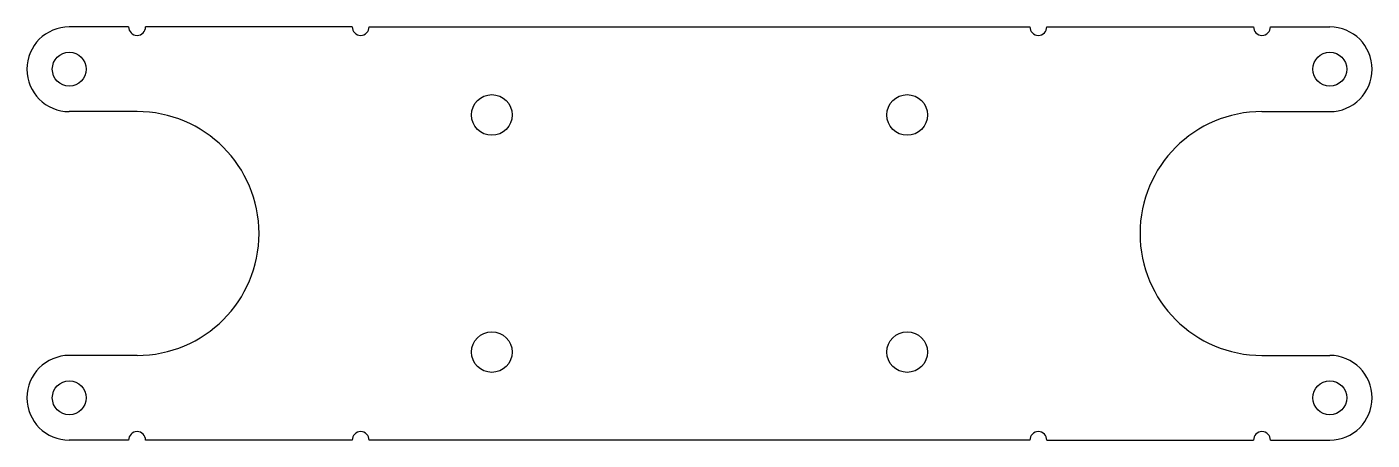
# Model space of a CAD drawing. Extents: x -2 to 395, y 101 to 223.
import ezdxf

# ---------------------------------------------------------------- set-up
doc = ezdxf.new("R2010")
doc.units = 0
doc.layers.get('0').update_dxf_attribs({"linetype": 'CONTINUOUS'})

msp = doc.modelspace()

# ---------------------------------------------------------------- linework, layer by layer
for p, q in [((28.48, 222.54), (10.98, 222.54)), ((94.48, 222.54), (33.48, 222.54)), ((99.48, 222.54), (294.48, 222.54)), ((299.48, 222.54), (360.48, 222.54)), ((365.48, 222.54), (382.98, 222.54)), ((30.98, 197.54), (10.98, 197.54)), ((362.98, 197.54), (382.98, 197.54)), ((30.98, 125.54), (10.98, 125.54)), ((362.98, 125.54), (382.98, 125.54)), ((28.48, 100.54), (10.98, 100.54)), ((94.48, 100.54), (33.48, 100.54)), ((294.48, 100.54), (99.48, 100.54)), ((299.48, 100.54), (360.48, 100.54)), ((365.48, 100.54), (382.98, 100.54))]:
    msp.add_line(p, q)
for centre, radius in [((10.98, 210.04), 5), ((382.98, 210.04), 5), ((135.69, 196.54), 6), ((258.27, 196.54), 6), ((135.69, 126.54), 6), ((258.27, 126.54), 6), ((10.98, 113.04), 5), ((382.98, 113.04), 5)]:
    msp.add_circle(centre, radius)
for centre, radius, start, end in [((10.98, 210.04), 12.5, 90, 270), ((30.98, 222.54), 2.5, 180, 0), ((96.98, 222.54), 2.5, 180, 0), ((296.98, 222.54), 2.5, 180, 0), ((362.98, 222.54), 2.5, 180, 0), ((382.98, 210.04), 12.5, 270, 90), ((30.98, 161.54), 36, 270, 90), ((362.98, 161.54), 36, 90, 270), ((10.98, 113.04), 12.5, 90, 270), ((382.98, 113.04), 12.5, 270, 90), ((30.98, 100.54), 2.5, 0, 180), ((96.98, 100.54), 2.5, 0, 180), ((296.98, 100.54), 2.5, 0, 180), ((362.98, 100.54), 2.5, 0, 180)]:
    msp.add_arc(centre, radius, start, end)

doc.saveas('drawing.dxf')
